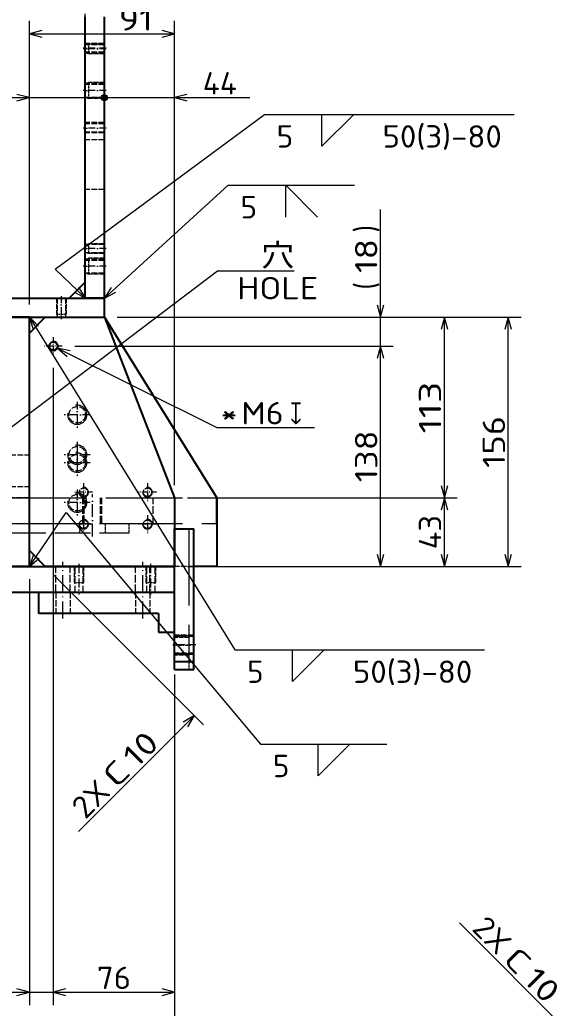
# Model space of a CAD drawing. Extents: x 0 to 1248, y -10 to 833.
# Drawn here: x 708.5 to 794.1, y 478.1 to 632.8 of the extents above; entities that cross this region are included whole.
import ezdxf
from ezdxf.enums import TextEntityAlignment as Align

# ---------------------------------------------------------------- set-up
doc = ezdxf.new("R2010")
doc.units = 0
for name, pattern in [('DASHDOT', [18.5, 12, -3, 0.5, -3]), ('DASHED', [15, 12, -3]), ('DASHSPACE', [30, 12, -18])]:
    doc.linetypes.add(name, pattern=pattern)
doc.layers.get('0').update_dxf_attribs({"lineweight": 13})
doc.styles.add('GDT', font='gdt.shx')
doc.styles.get("Standard").update_dxf_attribs({"font": 'isocp.shx'})
doc.dimstyles.get("Standard").update_dxf_attribs({"dimtxt": 2.5, "dimasz": 2.5, "dimexe": 1.25, "dimexo": 0.625, "dimtad": 1, "dimcen": 2.5, "dimadec": 0, "dimazin": 0, "dimtfac": 1, "dimtmove": 0, "dimatfit": 0, "dimfxl": 1, "dimarcsym": 0})

# ---------------------------------------------------------------- blocks, each defined once
blk = doc.blocks.new('*D146')
at = {"color": 214, "lineweight": 13}
for p, q in [((714.414203, 581.415429), (739.341617, 569.000245)), ((739.341617, 569.000245), (754.666232, 569.000245))]:
    blk.add_line(p, q, dxfattribs=at)
blk.add_lwpolyline([(716.374225, 581.017525), (714.414203, 581.415429), (715.912677, 580.090821)], dxfattribs=at)
at = {"color": 214, "lineweight": 13, "width": 0.967101}
blk.add_text('M6', height=3.5, dxfattribs=at).set_placement((743.21667, 569.500245), (749.825191, 569.500245), align=Align.FIT)
at = {"color": 214, "lineweight": 13, "style": 'GDT', "width": 0.52601}
blk.add_text('x', height=3.5, dxfattribs=at).set_placement((750.825198, 569.500245), (752.666232, 569.500245), align=Align.FIT)
blk = doc.blocks.new('*D147')
at = {"color": 7, "lineweight": 13}
for p, q in [((709.992862, 588.249795), (709.992862, 632.624795)), ((732.742862, 559.999795), (732.742862, 632.624795)), ((709.992862, 630.624795), (732.742862, 630.624795))]:
    blk.add_line(p, q, dxfattribs=at)
for points in [[(711.924716, 631.142432), (709.992862, 630.624795), (711.924716, 630.107157)], [(730.811008, 630.107157), (732.742862, 630.624795), (730.811008, 631.142432)]]:
    blk.add_lwpolyline(points, dxfattribs=at)
at = {"color": 7, "lineweight": 13, "width": 1.036294}
blk.add_text('91', height=3.5, dxfattribs=at).set_placement((724.004062, 631.124795), (729.358249, 631.124795), align=Align.FIT)
blk = doc.blocks.new('*D149')
at = {"color": 7, "lineweight": 13}
for p, q in [((723.742862, 586.249795), (786.992862, 586.249795)), ((784.992862, 547.249795), (784.992862, 586.249795)), ((734.742862, 547.249795), (786.992862, 547.249795))]:
    blk.add_line(p, q, dxfattribs=at)
for points in [[(785.510501, 584.31794), (784.992862, 586.249795), (784.475223, 584.31794)], [(784.475223, 549.181649), (784.992862, 547.249795), (785.510501, 549.181649)]]:
    blk.add_lwpolyline(points, dxfattribs=at)
at = {"color": 7, "lineweight": 13, "width": 0.854609}
blk.add_text('156', height=3.5, rotation=90, dxfattribs=at).set_placement((784.492862, 562.6904), (784.492862, 570.80919), align=Align.FIT)
blk = doc.blocks.new('*D150')
at = {"color": 7, "lineweight": 13}
for p, q in [((706.992862, 541.249795), (706.992862, 468.624795)), ((732.742862, 529.124795), (732.742862, 468.624795)), ((706.992862, 470.624795), (732.742862, 470.624795))]:
    blk.add_line(p, q, dxfattribs=at)
for points in [[(708.924716, 471.142434), (706.992862, 470.624795), (708.924716, 470.107156)], [(730.811008, 470.107156), (732.742862, 470.624795), (730.811008, 471.142434)]]:
    blk.add_lwpolyline(points, dxfattribs=at)
at = {"color": 7, "lineweight": 13, "width": 0.854609}
blk.add_text('103', height=3.5, dxfattribs=at).set_placement((715.808467, 471.124795), (723.927257, 471.124795), align=Align.FIT)
blk = doc.blocks.new('*D185')
at = {"color": 7, "lineweight": 13}
for p, q in [((713.742862, 578.349793), (713.742862, 478.624795)), ((709.992862, 545.249795), (709.992862, 478.624795)), ((689.220622, 480.624795), (718.742862, 480.624795))]:
    blk.add_line(p, q, dxfattribs=at)
for points in [[(708.061008, 480.107156), (709.992862, 480.624795), (708.061008, 481.142434)], [(715.674716, 481.142434), (713.742862, 480.624795), (715.674716, 480.107156)]]:
    blk.add_lwpolyline(points, dxfattribs=at)
for s, p in [('(', (691.220622, 481.124795)), (')', (700.15285, 481.124795))]:
    blk.add_text(s, height=3.5, dxfattribs=at).set_placement(p)
at = {"color": 7, "lineweight": 13, "width": 0.868248}
blk.add_text('15', height=3.5, dxfattribs=at).set_placement((693.798656, 481.124795), (699.15285, 481.124795), align=Align.FIT)
blk = doc.blocks.new('*D186')
at = {"color": 7, "lineweight": 13}
for p, q in [((713.742862, 578.349793), (713.742862, 478.624795)), ((732.742862, 530.374795), (732.742862, 478.624795)), ((713.742862, 480.624795), (732.742862, 480.624795))]:
    blk.add_line(p, q, dxfattribs=at)
for points in [[(715.674716, 481.142434), (713.742862, 480.624795), (715.674716, 480.107156)], [(730.811008, 480.107156), (732.742862, 480.624795), (730.811008, 481.142434)]]:
    blk.add_lwpolyline(points, dxfattribs=at)
at = {"color": 7, "lineweight": 13, "width": 0.868247}
blk.add_text('76', height=3.5, dxfattribs=at).set_placement((720.565768, 481.124795), (725.919955, 481.124795), align=Align.FIT)
blk = doc.blocks.new('*D187')
at = {"color": 7, "lineweight": 13}
for p, q in [((734.742862, 557.999795), (776.992862, 557.999795)), ((774.992862, 547.249795), (774.992862, 557.999795)), ((734.742862, 547.249795), (776.992862, 547.249795))]:
    blk.add_line(p, q, dxfattribs=at)
for points in [[(775.510501, 556.06794), (774.992862, 557.999795), (774.475223, 556.06794)], [(774.475223, 549.181649), (774.992862, 547.249795), (775.510501, 549.181649)]]:
    blk.add_lwpolyline(points, dxfattribs=at)
at = {"color": 7, "lineweight": 13, "width": 0.868247}
blk.add_text('43', height=3.5, rotation=90, dxfattribs=at).set_placement((774.492862, 549.947701), (774.492862, 555.301888), align=Align.FIT)
blk = doc.blocks.new('*D188')
at = {"color": 7, "lineweight": 13}
for p, q in [((723.742862, 586.249795), (776.992862, 586.249795)), ((774.992862, 557.999795), (774.992862, 586.249795)), ((734.742862, 557.999795), (776.992862, 557.999795))]:
    blk.add_line(p, q, dxfattribs=at)
for points in [[(775.510501, 584.31794), (774.992862, 586.249795), (774.475223, 584.31794)], [(774.475223, 559.931649), (774.992862, 557.999795), (775.510501, 559.931649)]]:
    blk.add_lwpolyline(points, dxfattribs=at)
at = {"color": 7, "lineweight": 13, "width": 0.854609}
blk.add_text('113', height=3.5, rotation=90, dxfattribs=at).set_placement((774.492862, 568.0654), (774.492862, 576.18419), align=Align.FIT)
blk = doc.blocks.new('*D189')
at = {"color": 7, "lineweight": 13}
for p, q in [((717.142863, 581.749795), (766.992862, 581.749795)), ((764.992862, 547.249795), (764.992862, 581.749795)), ((734.742862, 547.249795), (766.992862, 547.249795))]:
    blk.add_line(p, q, dxfattribs=at)
for points in [[(765.510501, 579.81794), (764.992862, 581.749795), (764.475223, 579.81794)], [(764.475223, 549.181649), (764.992862, 547.249795), (765.510501, 549.181649)]]:
    blk.add_lwpolyline(points, dxfattribs=at)
at = {"color": 7, "lineweight": 13, "width": 0.854609}
blk.add_text('138', height=3.5, rotation=90, dxfattribs=at).set_placement((764.492862, 560.4404), (764.492862, 568.55919), align=Align.FIT)
blk = doc.blocks.new('*D190')
at = {"color": 7, "lineweight": 13}
for p, q in [((764.992862, 576.749795), (764.992862, 603.101292)), ((723.742862, 586.249795), (766.992862, 586.249795)), ((717.142863, 581.749795), (766.992862, 581.749795))]:
    blk.add_line(p, q, dxfattribs=at)
for points in [[(764.475223, 588.181645), (764.992862, 586.249795), (765.510501, 588.181645)], [(765.510501, 579.81794), (764.992862, 581.749795), (764.475223, 579.81794)]]:
    blk.add_lwpolyline(points, dxfattribs=at)
for s, p in [(')', (764.492862, 599.523259)), ('(', (764.492862, 590.591035))]:
    blk.add_text(s, height=3.5, rotation=90.000003, dxfattribs=at).set_placement(p)
at = {"color": 7, "lineweight": 13, "width": 0.868247}
blk.add_text('18', height=3.5, rotation=90, dxfattribs=at).set_placement((764.492862, 593.169068), (764.492862, 598.523255), align=Align.FIT)
blk = doc.blocks.new('*D191')
at = {"color": 7, "lineweight": 13}
for p, q in [((721.742862, 588.249795), (721.742862, 622.624795)), ((732.742862, 559.999795), (732.742862, 622.624795)), ((722.242862, 620.624795), (744.507693, 620.624795))]:
    blk.add_line(p, q, dxfattribs=at)
at = {"color": 7, "lineweight": 13, "const_width": 0.5}
for points in [[(721.992862, 620.624795, 1), (721.492862, 620.624795)], [(721.492862, 620.624795, 1), (721.992862, 620.624795)]]:
    blk.add_lwpolyline(points, format="xyb", dxfattribs=at)
at = {"color": 7, "lineweight": 13}
blk.add_lwpolyline([(734.674716, 621.142432), (732.742862, 620.624795), (734.674716, 620.107157)], dxfattribs=at)
blk.add_circle((721.742862, 620.624795), 0.5, dxfattribs=at)
at = {"color": 7, "lineweight": 13, "width": 0.845398}
blk.add_text('44', height=3.5, dxfattribs=at).set_placement((737.153506, 621.124795), (742.507693, 621.124795), align=Align.FIT)
blk = doc.blocks.new('*D192')
at = {"color": 7, "lineweight": 13}
for p, q in [((709.992862, 588.249795), (709.992862, 622.624795)), ((721.742862, 588.249795), (721.742862, 622.624795)), ((698.103015, 620.624795), (721.242862, 620.624795))]:
    blk.add_line(p, q, dxfattribs=at)
blk.add_lwpolyline([(708.061008, 620.107157), (709.992862, 620.624795), (708.061008, 621.142432)], dxfattribs=at)
at = {"color": 7, "lineweight": 13, "const_width": 0.5}
for points in [[(721.992862, 620.624795, 1), (721.492862, 620.624795)], [(721.492862, 620.624795, 1), (721.992862, 620.624795)]]:
    blk.add_lwpolyline(points, format="xyb", dxfattribs=at)
at = {"color": 7, "lineweight": 13}
blk.add_circle((721.742862, 620.624795), 0.5, dxfattribs=at)
at = {"color": 7, "lineweight": 13, "width": 0.868247}
blk.add_text('47', height=3.5, dxfattribs=at).set_placement((700.103015, 621.124795), (705.457202, 621.124795), align=Align.FIT)

msp = doc.modelspace()

# ---------------------------------------------------------------- linework, layer by layer
at = {"color": 7, "linetype": 'DASHED', "lineweight": 13}
for p, q in [((718.7429, 591.7498), (718.7429, 674.6248)), ((706.9929, 557.9998), (739.3679, 557.9998)), ((706.9929, 553.9998), (739.3679, 553.9998)), ((734.9929, 553.1248), (734.9929, 532.3748))]:
    msp.add_line(p, q, dxfattribs=at)
at = {"color": 7, "lineweight": 25}
for p, q in [((718.7429, 589.2498), (718.7429, 633.2498)), ((721.7429, 589.2498), (721.7429, 633.2498)), ((718.7429, 591.7498), (716.2429, 589.2498)), ((706.9929, 589.2498), (721.7429, 589.2498)), ((721.7429, 589.2498), (718.7429, 589.2498)), ((721.7429, 586.2498), (721.7429, 589.2498)), ((709.9929, 586.2498), (706.9929, 586.2498)), ((706.9929, 586.2498), (721.7429, 586.2498)), ((712.4929, 586.2498), (709.9929, 583.7498)), ((709.9929, 547.2498), (709.9929, 586.2498)), ((712.4929, 586.2498), (721.7429, 586.2498)), ((721.7429, 586.2498), (732.7429, 557.9998)), ((721.7429, 586.2498), (739.3679, 557.9998)), ((709.9929, 549.7498), (709.9929, 583.7498)), ((732.7429, 557.9998), (732.7429, 547.2498)), ((739.3679, 553.9998), (739.3679, 557.9998)), ((739.3679, 557.9998), (739.3679, 547.2498)), ((732.7429, 553.1248), (735.7429, 553.1248)), ((732.7429, 532.3748), (732.7429, 553.1248)), ((735.7429, 532.3748), (735.7429, 553.1248)), ((709.9929, 549.7498), (712.4929, 547.2498)), ((706.9929, 547.2498), (732.7429, 547.2498)), ((709.9929, 547.2498), (706.9929, 547.2498)), ((732.7429, 547.2498), (712.4929, 547.2498)), ((732.7429, 543.2498), (732.7429, 547.2498)), ((739.3679, 547.2498), (735.7428, 547.2498)), ((706.9929, 543.2498), (732.7429, 543.2498)), ((711.4929, 539.8748), (711.4929, 543.2498)), ((711.4929, 543.2498), (732.7429, 543.2498)), ((730.2429, 539.8748), (711.4929, 539.8748)), ((730.2429, 539.8748), (730.2429, 536.9998)), ((730.2429, 536.9998), (732.7429, 536.9998)), ((732.7429, 532.3748), (735.7429, 532.3748)), ((732.7429, 531.1248), (732.7429, 532.3748)), ((735.7429, 531.1248), (735.7429, 532.3748)), ((732.7429, 531.1248), (735.7429, 531.1248))]:
    msp.add_line(p, q, dxfattribs=at)
at = {"color": 7, "linetype": 'DASHDOT', "lineweight": 13, "ltscale": 0.090004}
for p, q in [((722.0429, 628.3748), (718.4427, 628.3748)), ((722.0429, 628.2498), (718.4427, 628.2498)), ((722.0429, 621.7498), (718.4427, 621.7498)), ((722.0429, 615.8748), (718.4427, 615.8748)), ((722.0429, 596.9998), (718.4427, 596.9998)), ((722.0429, 594.2498), (718.4427, 594.2498)), ((714.9929, 589.5498), (714.9929, 585.9497)), ((736.0429, 534.9998), (732.4427, 534.9998))]:
    msp.add_line(p, q, dxfattribs=at)
at = {"color": 7, "linetype": 'DASHED', "lineweight": 13, "ltscale": 0.075}
for p, q in [((721.7429, 629.1248), (718.7429, 629.1248)), ((721.7429, 629.1248), (718.7429, 629.1248)), ((721.7429, 629.0248), (718.7429, 629.0248)), ((721.7429, 629.0248), (718.7429, 629.0248)), ((721.7429, 628.8998), (718.7429, 628.8998)), ((721.7429, 628.8998), (718.7429, 628.8998)), ((721.7429, 628.8998), (718.7429, 628.8998)), ((721.7429, 627.7248), (718.7429, 627.7248)), ((721.7429, 627.7248), (718.7429, 627.7248)), ((721.7429, 627.6248), (718.7429, 627.6248)), ((721.7429, 627.6248), (718.7429, 627.6248)), ((721.7429, 627.5998), (718.7429, 627.5998)), ((721.7429, 627.5998), (718.7429, 627.5998)), ((721.7429, 627.5998), (718.7429, 627.5998)), ((721.7429, 622.8248), (718.7429, 622.8248)), ((721.7429, 622.8248), (718.7429, 622.8248)), ((721.7429, 622.8248), (718.7429, 622.8248)), ((721.7429, 622.7043), (718.7429, 622.7043)), ((721.7429, 620.6748), (718.7429, 620.6748)), ((721.7429, 620.6748), (718.7429, 620.6748)), ((721.7429, 620.6748), (718.7429, 620.6748)), ((721.7429, 616.7498), (718.7429, 616.7498)), ((721.7429, 616.6248), (718.7429, 616.6248)), ((721.7429, 616.6248), (718.7429, 616.6248)), ((721.7429, 616.5248), (718.7429, 616.5248)), ((721.7429, 616.5248), (718.7429, 616.5248)), ((721.7429, 615.2248), (718.7429, 615.2248)), ((721.7429, 615.2248), (718.7429, 615.2248)), ((721.7429, 615.1248), (718.7429, 615.1248)), ((721.7429, 615.1248), (718.7429, 615.1248)), ((721.7429, 614.003), (718.7429, 614.003)), ((721.7429, 606.2498), (718.7429, 606.2498)), ((721.7429, 597.6498), (718.7429, 597.6498)), ((721.7429, 597.6498), (718.7429, 597.6498)), ((721.7429, 596.3498), (718.7429, 596.3498)), ((721.7429, 596.3498), (718.7429, 596.3498)), ((721.7429, 595.3248), (718.7429, 595.3248)), ((721.7429, 595.3248), (718.7429, 595.3248)), ((721.7429, 595.1248), (718.7429, 595.1248)), ((721.7429, 593.1748), (718.7429, 593.1748)), ((721.7429, 593.1748), (718.7429, 593.1748)), ((714.3429, 589.2498), (714.3429, 586.2498)), ((715.6429, 589.2498), (715.6429, 586.2498)), ((706.9929, 564.7498), (709.9929, 564.7498)), ((706.9929, 559.7498), (709.9929, 559.7498)), ((709.9929, 557.9998), (706.9929, 557.9998)), ((735.7428, 547.2498), (732.7428, 547.2498)), ((735.7429, 536.4998), (732.7429, 536.4998)), ((735.7429, 536.4998), (732.7429, 536.4998)), ((735.7429, 536.2873), (732.7429, 536.2873)), ((735.7429, 536.2873), (732.7429, 536.2873)), ((735.7429, 533.7123), (732.7429, 533.7123)), ((735.7429, 533.7123), (732.7429, 533.7123)), ((735.7429, 533.4998), (732.7429, 533.4998)), ((735.7429, 533.4998), (732.7429, 533.4998)), ((732.7429, 532.3748), (735.7429, 532.3748))]:
    msp.add_line(p, q, dxfattribs=at)
at = {"color": 7, "linetype": 'DASHED', "lineweight": 13, "ltscale": 0.005}
for p, q in [((719.0697, 628.8998), (719.2429, 628.9998)), ((719.0697, 628.8998), (719.2429, 628.9998)), ((719.0697, 628.8998), (719.2429, 628.9998)), ((719.0697, 627.5998), (719.2429, 627.4998)), ((719.0697, 627.5998), (719.2429, 627.4998)), ((719.0697, 627.5998), (719.2429, 627.4998)), ((719.0697, 597.6498), (719.2429, 597.7498)), ((719.0697, 597.6498), (719.2429, 597.7498)), ((719.0697, 596.3498), (719.2429, 596.2498)), ((719.0697, 596.3498), (719.2429, 596.2498)), ((714.3429, 586.5766), (714.2429, 586.7498)), ((715.6429, 586.5766), (715.7429, 586.7498)), ((717.0929, 544.5766), (716.9929, 544.7498)), ((718.3929, 544.5766), (718.4929, 544.7498)), ((728.3429, 544.5766), (728.2429, 544.7498)), ((728.3429, 544.5766), (728.2429, 544.7498)), ((729.6429, 544.5766), (729.7429, 544.7498)), ((729.6429, 544.5766), (729.7429, 544.7498))]:
    msp.add_line(p, q, dxfattribs=at)
at = {"color": 7, "linetype": 'DASHED', "lineweight": 13, "ltscale": 0.0625}
for p, q in [((721.7429, 628.9998), (719.2429, 628.9998)), ((721.7429, 628.9998), (719.2429, 628.9998)), ((721.7429, 628.9998), (719.2429, 628.9998)), ((721.7429, 627.4998), (719.2429, 627.4998)), ((721.7429, 627.4998), (719.2429, 627.4998)), ((721.7429, 627.4998), (719.2429, 627.4998)), ((721.7429, 622.9998), (719.2429, 622.9998)), ((721.7429, 622.9998), (719.2429, 622.9998)), ((721.7429, 622.9998), (719.2429, 622.9998)), ((721.7429, 620.4998), (719.2429, 620.4998)), ((721.7429, 620.4998), (719.2429, 620.4998)), ((721.7429, 620.4998), (719.2429, 620.4998)), ((721.7429, 597.7498), (719.2429, 597.7498)), ((721.7429, 597.7498), (719.2429, 597.7498)), ((721.7429, 596.2498), (719.2429, 596.2498)), ((721.7429, 596.2498), (719.2429, 596.2498)), ((721.7429, 595.4998), (719.2429, 595.4998)), ((721.7429, 595.4998), (719.2429, 595.4998)), ((721.7429, 592.9998), (719.2429, 592.9998)), ((721.7429, 592.9998), (719.2429, 592.9998)), ((714.2429, 589.2498), (714.2429, 586.7498)), ((715.7429, 589.2498), (715.7429, 586.7498)), ((716.9929, 547.2498), (716.9929, 544.7498)), ((718.4929, 547.2498), (718.4929, 544.7498)), ((728.2429, 547.2498), (728.2429, 544.7498)), ((728.2429, 547.2498), (728.2429, 544.7498)), ((729.7429, 547.2498), (729.7429, 544.7498)), ((729.7429, 547.2498), (729.7429, 544.7498))]:
    msp.add_line(p, q, dxfattribs=at)
at = {"color": 7, "linetype": 'DASHED', "lineweight": 13, "ltscale": 0.01875}
for p, q in [((719.2429, 628.9998), (719.2429, 628.2498)), ((719.2429, 628.2498), (719.2429, 627.4998)), ((719.2429, 597.7498), (719.2429, 596.9998)), ((719.2429, 596.9998), (719.2429, 596.2498)), ((714.2429, 586.7498), (714.9929, 586.7498)), ((714.9929, 586.7498), (715.7429, 586.7498)), ((716.9929, 544.7498), (717.7429, 544.7498)), ((717.7429, 544.7498), (718.4929, 544.7498)), ((728.2429, 544.7498), (728.9929, 544.7498)), ((728.9929, 544.7498), (729.7429, 544.7498))]:
    msp.add_line(p, q, dxfattribs=at)
at = {"color": 7, "linetype": 'DASHED', "lineweight": 13, "ltscale": 0.00875}
for p, q in [((718.9398, 622.8248), (719.2429, 622.9998)), ((718.9398, 622.8248), (719.2429, 622.9998)), ((718.9398, 622.8248), (719.2429, 622.9998)), ((718.9398, 620.6748), (719.2429, 620.4998)), ((718.9398, 620.6748), (719.2429, 620.4998)), ((718.9398, 620.6748), (719.2429, 620.4998)), ((718.9398, 595.3248), (719.2429, 595.4998)), ((718.9398, 595.3248), (719.2429, 595.4998)), ((718.9398, 593.1748), (719.2429, 592.9998)), ((718.9398, 593.1748), (719.2429, 592.9998))]:
    msp.add_line(p, q, dxfattribs=at)
at = {"color": 7, "linetype": 'DASHED', "lineweight": 13, "ltscale": 0.03125}
for p, q in [((719.2429, 622.9998), (719.2429, 621.7498)), ((719.2429, 621.7498), (719.2429, 620.4998)), ((719.2429, 595.4998), (719.2429, 594.2498)), ((719.2429, 594.2498), (719.2429, 592.9998)), ((734.9929, 532.3748), (734.9929, 531.1248))]:
    msp.add_line(p, q, dxfattribs=at)
at = {"color": 7, "lineweight": 13}
for p, q in [((746.8033, 617.9914), (785.9203, 617.9914)), ((721.7429, 589.2498), (741.1361, 606.9111)), ((741.1361, 606.9111), (760.9293, 606.9111)), ((709.9929, 586.2498), (742.1666, 534.2116)), ((713.9071, 545.8356), (737.2497, 522.493)), ((742.1666, 534.2116), (781.2837, 534.2116)), ((735.8354, 523.9072), (717.6985, 505.7702)), ((746.2054, 519.4598), (765.9986, 519.4598)), ((805.2023, 463.6437), (777.373, 491.473))]:
    msp.add_line(p, q, dxfattribs=at)
at = {"color": 7, "linetype": 'DASHDOT', "lineweight": 13, "ltscale": 0.07}
for p, q in [((715.1429, 581.7498), (712.3429, 581.7498)), ((713.7429, 583.1498), (713.7429, 580.3498)), ((718.4929, 560.2748), (718.4929, 557.4748)), ((728.4929, 560.2748), (728.4929, 557.4748)), ((719.8929, 558.8748), (717.0929, 558.8748)), ((729.8929, 558.8748), (727.0929, 558.8748)), ((719.8929, 553.8748), (717.0929, 553.8748)), ((718.4929, 555.2748), (718.4929, 552.4748)), ((729.8929, 553.8748), (727.0929, 553.8748)), ((728.4929, 555.2748), (728.4929, 552.4748))]:
    msp.add_line(p, q, dxfattribs=at)
at = {"color": 7, "linetype": 'DASHDOT', "lineweight": 13, "ltscale": 0.101875}
for p, q in [((717.4929, 573.0373), (717.4929, 568.9623)), ((719.5304, 570.9998), (715.4554, 570.9998)), ((717.4929, 566.7873), (717.4929, 562.7123)), ((719.5304, 564.7498), (715.4554, 564.7498)), ((717.4929, 565.5373), (717.4929, 561.4623)), ((719.5304, 563.4998), (715.4554, 563.4998)), ((717.4929, 559.2873), (717.4929, 555.2123)), ((719.5304, 557.2498), (715.4554, 557.2498))]:
    msp.add_line(p, q, dxfattribs=at)
at = {"color": 7, "linetype": 'DASHDOT', "lineweight": 13, "ltscale": 0.165004}
msp.add_line((719.8679, 551.9497), (719.8679, 558.5498), dxfattribs=at)
at = {"color": 7, "linetype": 'DASHED', "lineweight": 13, "ltscale": 0.1}
for p, q in [((718.3679, 553.9998), (718.3679, 557.9998)), ((718.3679, 553.9998), (718.3679, 557.9998)), ((718.5804, 553.9998), (718.5804, 557.9998)), ((718.5804, 553.9998), (718.5804, 557.9998)), ((721.1554, 553.9998), (721.1554, 557.9998)), ((721.1554, 553.9998), (721.1554, 557.9998)), ((721.3679, 553.9998), (721.3679, 557.9998)), ((721.3679, 553.9998), (721.3679, 557.9998)), ((729.3679, 553.9998), (729.3679, 557.9998)), ((714.1179, 543.2498), (714.1179, 547.2498)), ((714.1179, 543.2498), (714.1179, 547.2498)), ((714.1179, 543.2498), (714.1179, 547.2498)), ((714.1179, 543.2498), (714.1179, 547.2498)), ((716.3679, 543.2498), (716.3679, 547.2498)), ((716.3679, 543.2498), (716.3679, 547.2498)), ((716.3679, 543.2498), (716.3679, 547.2498)), ((716.3679, 543.2498), (716.3679, 547.2498)), ((717.0929, 547.2498), (717.0929, 543.2498)), ((718.3929, 547.2498), (718.3929, 543.2498)), ((726.6179, 543.2498), (726.6179, 547.2498)), ((726.6179, 543.2498), (726.6179, 547.2498)), ((726.6179, 543.2498), (726.6179, 547.2498)), ((726.6179, 543.2498), (726.6179, 547.2498)), ((728.3429, 547.2498), (728.3429, 543.2498)), ((728.3429, 547.2498), (728.3429, 543.2498)), ((728.8679, 543.2498), (728.8679, 547.2498)), ((728.8679, 543.2498), (728.8679, 547.2498)), ((728.8679, 543.2498), (728.8679, 547.2498)), ((728.8679, 543.2498), (728.8679, 547.2498)), ((729.6429, 547.2498), (729.6429, 543.2498)), ((729.6429, 547.2498), (729.6429, 543.2498))]:
    msp.add_line(p, q, dxfattribs=at)
at = {"color": 7, "linetype": 'DASHED', "lineweight": 13, "ltscale": 0.465626}
for p, q in [((706.9928, 553.9998), (725.6179, 553.9998)), ((706.9928, 552.4998), (725.6179, 552.4998))]:
    msp.add_line(p, q, dxfattribs=at)
at = {"color": 7, "linetype": 'DASHED', "lineweight": 13, "ltscale": 0.0375}
for p, q in [((717.8679, 553.9998), (717.8679, 552.4998)), ((721.8679, 553.9998), (721.8679, 552.4998)), ((725.6179, 552.4998), (725.6179, 553.9998))]:
    msp.add_line(p, q, dxfattribs=at)
at = {"color": 7, "linetype": 'DASHDOT', "lineweight": 13, "ltscale": 0.221254}
for p, q in [((715.2429, 539.1372), (715.2429, 547.9873)), ((727.7429, 539.1372), (727.7429, 547.9873))]:
    msp.add_line(p, q, dxfattribs=at)
at = {"color": 7, "linetype": 'DASHDOT', "lineweight": 13, "ltscale": 0.120004}
for p, q in [((717.7429, 547.6498), (717.7429, 542.8497)), ((728.9929, 547.6498), (728.9929, 542.8497))]:
    msp.add_line(p, q, dxfattribs=at)
at = {"color": 7, "linetype": 'DASHED', "lineweight": 13, "ltscale": 0.084375}
for p, q in [((714.1179, 543.2498), (714.1179, 539.8748)), ((714.1179, 543.2498), (714.1179, 539.8748)), ((716.3679, 543.2498), (716.3679, 539.8748)), ((716.3679, 543.2498), (716.3679, 539.8748)), ((726.6179, 543.2498), (726.6179, 539.8748)), ((726.6179, 543.2498), (726.6179, 539.8748)), ((728.8679, 543.2498), (728.8679, 539.8748)), ((728.8679, 543.2498), (728.8679, 539.8748))]:
    msp.add_line(p, q, dxfattribs=at)
at = {"color": 7, "linetype": 'DASHED', "lineweight": 13, "ltscale": 0.15625}
msp.add_line((732.7429, 543.2498), (732.7429, 536.9998), dxfattribs=at)
at = {"color": 7, "linetype": 'DASHED', "lineweight": 13, "ltscale": 0.05625}
for p, q in [((734.9929, 536.3748), (732.7429, 536.3748)), ((734.9929, 536.3748), (732.7429, 536.3748)), ((734.9929, 536.1623), (732.7429, 536.1623)), ((734.9929, 536.1623), (732.7429, 536.1623)), ((734.9929, 533.5873), (732.7429, 533.5873)), ((734.9929, 533.5873), (732.7429, 533.5873)), ((734.9929, 533.3748), (732.7429, 533.3748)), ((734.9929, 533.3748), (732.7429, 533.3748)), ((732.7429, 532.3748), (734.9929, 532.3748)), ((732.7429, 532.3748), (734.9929, 532.3748))]:
    msp.add_line(p, q, dxfattribs=at)
at = {"color": 7, "linetype": 'DASHDOT', "lineweight": 13, "ltscale": 0.067504}
msp.add_line((735.2179, 534.8748), (732.5177, 534.8748), dxfattribs=at)
at = {"color": 7, "lineweight": 13}
for points in [[(718.8098, 589.2498), (714.0477, 593.7668), (746.8033, 617.9914)], [(750.1566, 601.9391), (750.1566, 606.9111), (755.1286, 601.9391)], [(700.8555, 564.3266), (739.461, 593.5163), (751.4813, 593.5163)], [(717.052, 590.2037), (718.8098, 589.2498), (717.7644, 590.9548)], [(722.8226, 590.9333), (721.7429, 589.2498), (723.5197, 590.1678)], [(711.4491, 584.8789), (709.9929, 586.2498), (710.5685, 584.3344)], [(709.9929, 547.2498), (715.7797, 555.7093), (746.2054, 519.4598)], [(710.6563, 549.1365), (709.9929, 547.2498), (711.5108, 548.552)], [(734.8354, 522.1752), (735.8354, 523.9072), (734.1034, 522.9072)]]:
    msp.add_lwpolyline(points, dxfattribs=at)
for points in [[(755.8238, 617.9914), (760.7958, 617.9914), (755.8238, 613.0193)], [(751.1871, 534.2116), (756.1591, 534.2116), (751.1871, 529.2396)], [(755.2259, 519.4598), (760.1979, 519.4598), (755.2259, 514.4877)]]:
    msp.add_lwpolyline(points, close=True, dxfattribs=at)
at = {"color": 7, "lineweight": 25}
msp.add_circle((713.7429, 581.7498), 0.65, dxfattribs=at)
at = {"color": 7, "linetype": 'DASHED', "lineweight": 13, "ltscale": 0.085833}
for centre in [(717.4929, 570.9998), (717.4929, 564.7498), (717.4929, 563.4998), (717.4929, 557.2498)]:
    msp.add_circle(centre, 1.2875, dxfattribs=at)
at = {"color": 7, "linetype": 'DASHED', "lineweight": 13, "ltscale": 0.043333}
for centre in [(718.4929, 558.8748), (728.4929, 558.8748), (718.4929, 553.8748), (728.4929, 553.8748)]:
    msp.add_circle(centre, 0.65, dxfattribs=at)
at = {"color": 7, "lineweight": 13}
msp.add_arc((713.7429, 581.7498), 0.75, 169.999993, 100.000014, dxfattribs=at)
at = {"color": 7, "linetype": 'DASHSPACE', "lineweight": 13}
for centre, radius in [((717.4929, 570.9998), 1.5), ((717.4929, 564.7498), 1.5), ((717.4929, 563.4998), 1.5), ((717.4929, 557.2498), 1.5), ((718.4929, 558.8748), 0.75), ((728.4929, 558.8748), 0.75), ((718.4929, 553.8748), 0.75), ((728.4929, 553.8748), 0.75)]:
    msp.add_arc(centre, radius, 169.999993, 100.000014, dxfattribs=at)

# ---------------------------------------------------------------- texts
at = {"color": 7, "lineweight": 13}
for s, width, p, p2 in [('5', 0.913974, (748.7283, 612.8122), (751.3179, 612.8122)), ('50(3)-80', 0.742793, (765.3017, 612.8122), (783.9953, 612.8122)), ('5', 0.913974, (743.0611, 601.7319), (745.6507, 601.7319)), ('穴', 2.071677, (746.3021, 594.2446), (751.4813, 594.2446)), ('HOLE', 0.977323, (742.5391, 589.0654), (755.2443, 589.0654)), ('*', 1.195196, (739.9729, 569.5206), (742.5625, 569.5206)), ('5', 0.913974, (744.0916, 529.0325), (746.6812, 529.0325)), ('50(3)-80', 0.742794, (760.665, 529.0325), (779.3587, 529.0325)), ('5', 0.913974, (748.1304, 514.2806), (750.72, 514.2806))]:
    msp.add_text(s, height=3.5, dxfattribs=dict(at, width=width)).set_placement(p, p2, align=Align.FIT)
for s, rotation, width, p, p2 in [('10', 45, 0.868246, (726.7632, 515.5421), (730.5492, 519.3281)), ('C', 44.99982, 1.146434, (723.6242, 512.4031), (726.0561, 514.835)), ('2X', 45, 0.953546, (718.7591, 507.538), (722.9171, 511.6959)), ('2X', 314.999987, 0.953546, (779.1408, 490.4123), (783.2987, 486.2544)), ('C', 315.000045, 1.146437, (784.0058, 485.5473), (786.4378, 483.1153)), ('10', 315.000029, 0.868247, (787.1449, 482.4082), (790.9309, 478.6223))]:
    msp.add_text(s, height=3.5, rotation=rotation, dxfattribs=dict(at, width=width)).set_placement(p, p2, align=Align.FIT)

# ---------------------------------------------------------------- dimensions: what is measured, and where the dimension line sits
at = {"lineweight": 0}
for base, p1, p2, angle, picture, middle, dimtype in [((709.9929, 630.6248), (732.7429, 557.9998), (709.9929, 586.2498), 180, '*D147', (726.6812, 630.6248), 160), ((721.7429, 620.6248), (709.9929, 586.2498), (721.7429, 586.2498), 0, '*D192', (702.7801, 620.6248), 161), ((784.9929, 547.2498), (721.7429, 586.2498), (732.7429, 547.2498), 270, '*D149', (784.9929, 566.7498), 160), ((774.9929, 557.9998), (721.7429, 586.2498), (732.7429, 557.9998), 270, '*D188', (774.9929, 572.1248), 160), ((764.9929, 547.2498), (715.1429, 581.7498), (732.7429, 547.2498), 270, '*D189', (764.9929, 564.4998), 160), ((713.7429, 480.6248), (732.7429, 532.3748), (713.7429, 580.3498), 180, '*D186', (723.2429, 480.6248), 160), ((774.9929, 547.2498), (732.7429, 557.9998), (732.7429, 547.2498), 270, '*D187', (774.9929, 552.6248), 161), ((706.9929, 470.6248), (732.7429, 531.1248), (706.9929, 543.2498), 180, '*D150', (719.8679, 470.6248), 160)]:
    dim = msp.add_linear_dim(base=base, p1=p1, p2=p2, angle=angle, dimstyle='STANDARD', override={"dimlfac": 4}, dxfattribs=at)
    dim.commit()
    dim.dimension.update_dxf_attribs({"geometry": picture, "text_midpoint": middle, "dimtype": dimtype})
dim = msp.add_linear_dim(base=(732.7429, 620.6248), p1=(721.7429, 586.2498), p2=(732.7429, 557.9998), dimstyle='STANDARD', override={"dimlfac": 4}, dxfattribs=at)
dim.commit()
dim.dimension.update_dxf_attribs({"geometry": '*D191', "text_midpoint": (739.8306, 620.6248), "dimtype": 160})
for base, p1, p2, angle, picture, middle in [((764.9929, 581.7498), (721.7429, 586.2498), (715.1429, 581.7498), 270, '*D190', (764.9929, 595.8462)), ((709.9929, 480.6248), (713.7429, 580.3498), (709.9929, 547.2498), 180, '*D185', (696.4758, 480.6248))]:
    dim = msp.add_linear_dim(base=base, p1=p1, p2=p2, angle=angle, text='(<>)', dimstyle='STANDARD', override={"dimlfac": 4}, dxfattribs=at)
    dim.commit()
    dim.dimension.update_dxf_attribs({"geometry": picture, "text_midpoint": middle, "dimtype": 160})
dim = msp.add_diameter_dim_2p(p1=(713.0715, 582.0842), p2=(714.4142, 581.4154), text='M6<><DEPTH>', dimstyle='STANDARD', override={"dimlfac": 4}, dxfattribs=at)
dim.commit()
dim.dimension.update_dxf_attribs({"geometry": '*D146', "text_midpoint": (745.3343, 566.0156), "dimtype": 163})

doc.saveas('drawing.dxf')
